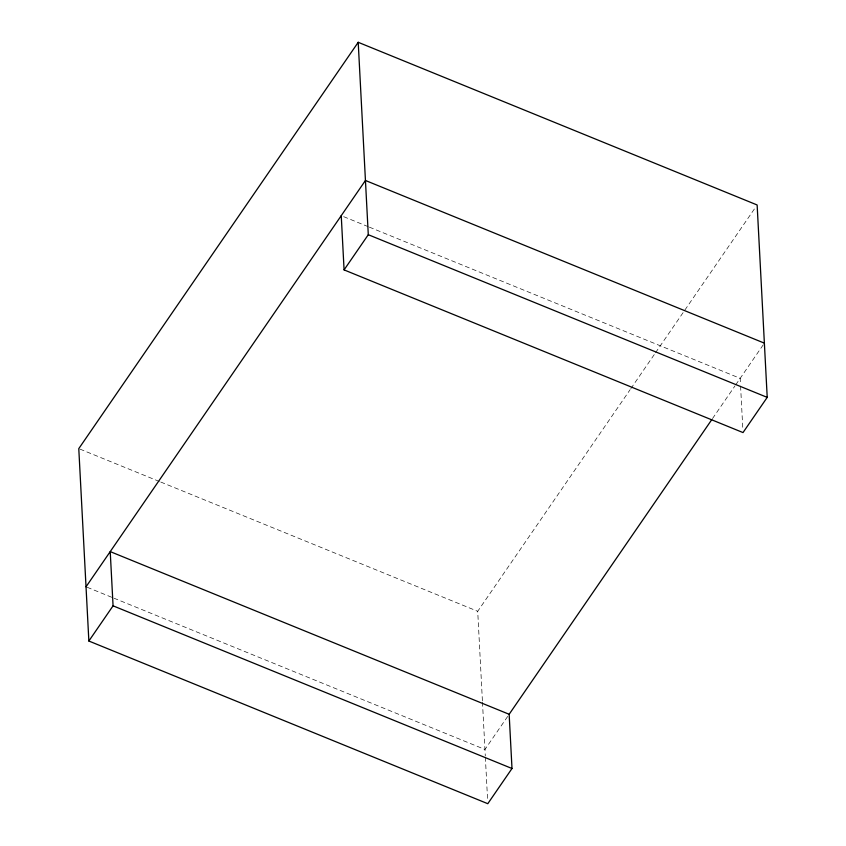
<?xml version="1.0" encoding="UTF-8"?>
<svg xmlns="http://www.w3.org/2000/svg" width="846" height="846" viewBox="0 0 846 846"><rect width="100%" height="100%" fill="white"/><g stroke="black" fill="none" stroke-linecap="round" stroke-linejoin="round"><path stroke-width="0.63" stroke-dasharray="4.23 3.17" d="M482.4 700.784L477.715 611.298L630.122 389.668M630.873 388.578L654.783 353.818M655.523 352.729L755.637 207.154M507.695 716.414L484.959 749.471L114.168 598.27M712.512 418.569L734.941 385.956M735.692 384.867L763.642 344.216M343.688 216.671L368.169 226.654M369.385 227.151L740.176 378.352L740.514 384.803M80.01 449.12L159.545 481.554M160.772 482.051L477.715 611.298M87.244 587.293L112.941 597.773M740.578 386.093L742.809 428.7M482.474 702.095L485.297 755.933M485.361 757.223L487.666 801.12"/><path stroke-width="1.27" d="M341.245 215.667L344.079 269.895L743.01 432.57L767.216 397.377L757.138 204.975L358.207 42.3L78.784 448.623L88.862 641.025L487.793 803.7L511.999 768.506L509.155 714.278L711.761 419.658M86.028 586.796L365.44 180.473L764.372 343.148M88.862 641.025L113.068 605.831L110.223 551.603L509.155 714.278M344.079 269.895L368.285 234.702L358.207 42.3M368.285 234.702L767.216 397.377M113.068 605.831L511.999 768.506"/></g></svg>
